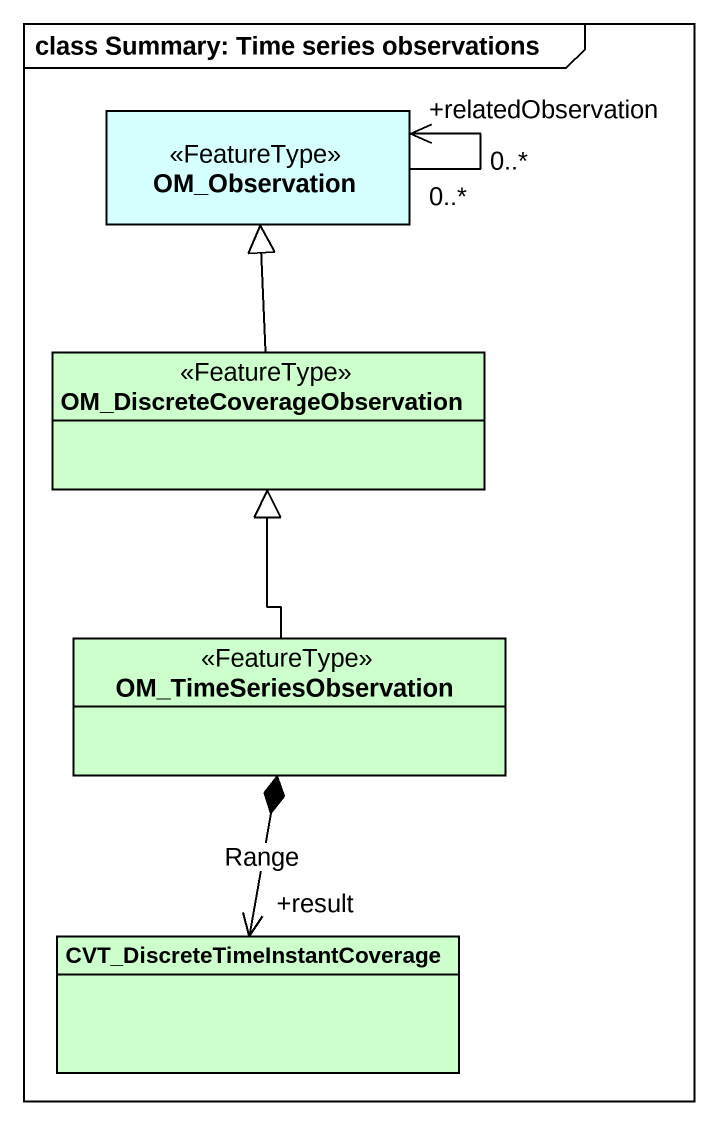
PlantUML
@startuml
mainframe class Summary: Time series observations
hide circle
hide empty members
class OM_Observation <<FeatureType>> #D5FFFF
class "OM_DiscreteCoverageObservation" as OM_DiscreteCoverageObservati <<FeatureType>> #CCFFCC
class OM_TimeSeriesObservation <<FeatureType>> #CCFFCC
class "CVT_DiscreteTimeInstantCoverage" as CVT_DiscreteTimeInstantCover #CCFFCC
OM_Observation "0..*" --> "+relatedObservation\n0..*" OM_Observation
OM_DiscreteCoverageObservati -up-|> OM_Observation
OM_TimeSeriesObservation -up-|> OM_DiscreteCoverageObservati
OM_TimeSeriesObservation *--> "+result" CVT_DiscreteTimeInstantCover : Range
@enduml
